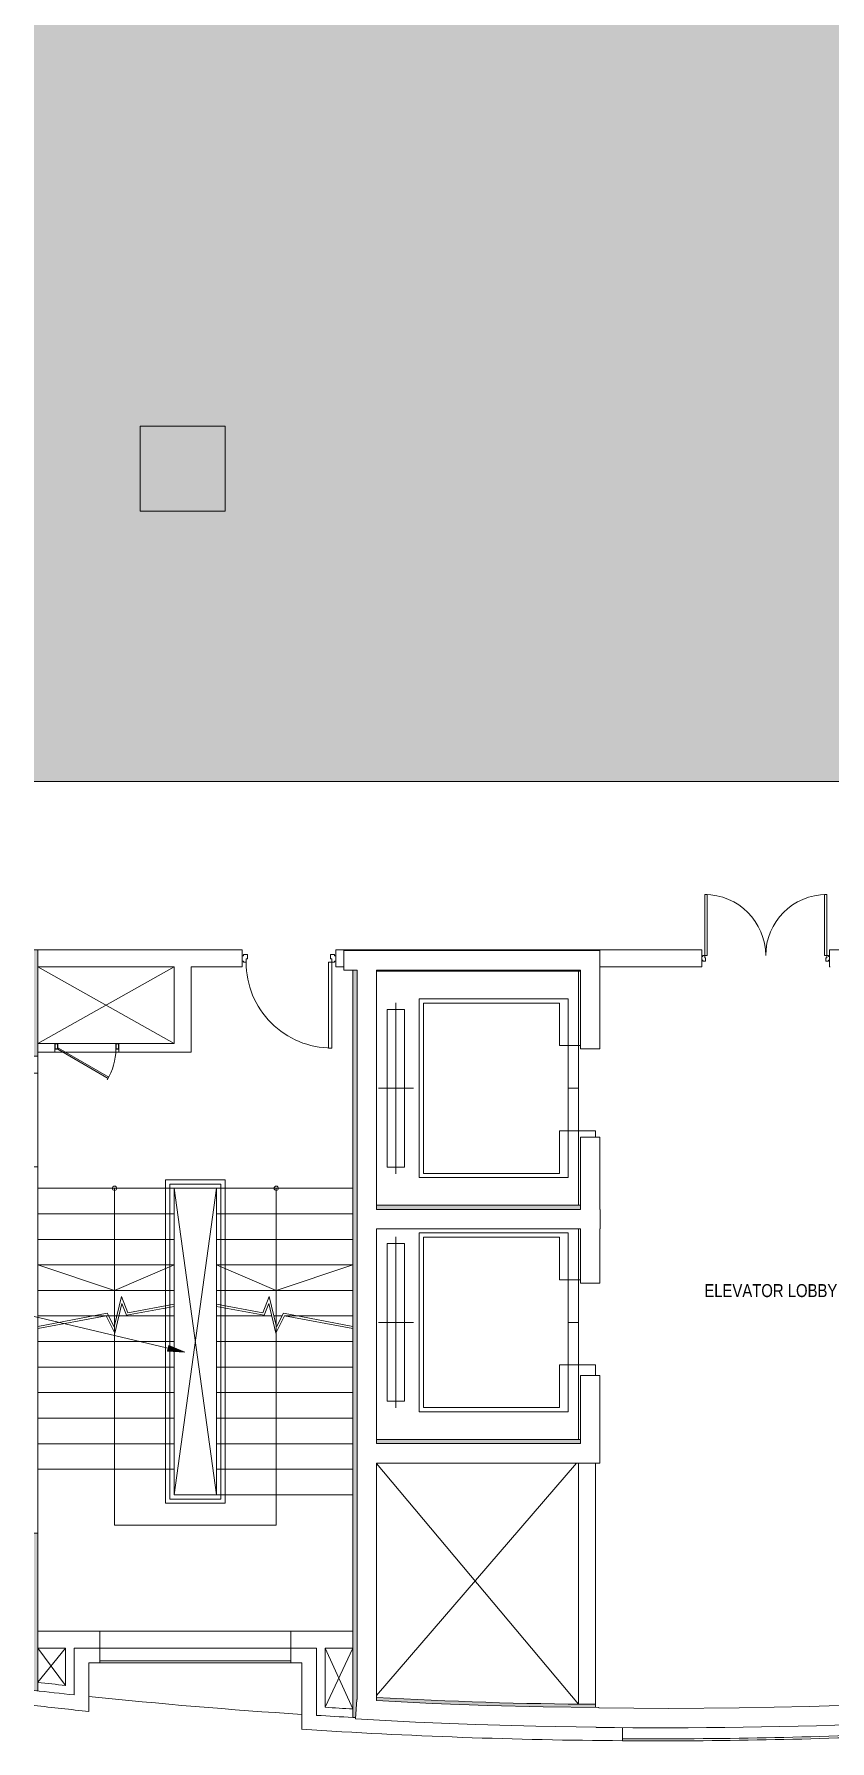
# Model space of a CAD drawing. Header units: inches. Extents: x 46946 to 48441, y 40324 to 42003.
# Drawn here: x 46946 to 47314, y 40331 to 41120 of the extents above; entities that cross this region are included whole.
import ezdxf

# ---------------------------------------------------------------- set-up
doc = ezdxf.new("R2010")
doc.units = ezdxf.units.IN
doc.header["$MEASUREMENT"] = 0
doc.linetypes.add('IMPORT-HIDDEN', pattern=[0])
for name, color, linetype, lineweight in [('8_ TYPICAL FLOOR PLAN__6th _ 10th__dwg _3_', 8, 'Continuous', 9), ('A-AREA-IDEN', 2, 'Continuous', 9), ('A-DETL', 90, 'Continuous', 9), ('A-DETL-GENF', 92, 'Continuous', 9), ('A-WALL', 113, 'Continuous', 9), ('ACP', 7, 'Continuous', 9), ('COL', 7, 'Continuous', 9), ('COL-HATCH', 7, 'Continuous', 9), ('DOOR', 7, 'Continuous', 9), ('FINISH', 7, 'Continuous', 9), ('GLAZING', 7, 'Continuous', 9), ('HIDDEN', 7, 'IMPORT-HIDDEN', 9), ('RAILING', 250, 'Continuous', 13), ('STAIR', 7, 'Continuous', 9), ('THIN', 7, 'Continuous', 9), ('WALL', 7, 'Continuous', 9)]:
    doc.layers.add(name, color=color, linetype=linetype, lineweight=lineweight)
doc.styles.add('Arial Narrow_2', font='ARIALN.TTF', dxfattribs={"height": 6})

# ---------------------------------------------------------------- blocks, each defined once
blk = doc.blocks.new('8_ TYPICAL FLOOR PLAN__6th _ 10th__dwg_D-900-696775-Level 06 - Furniture')
at = {"layer": 'DOOR', "flags": 128}
for points in [[(1.5, 33.92), (2.76, 33.92), (2.76, 1.48), (1.5, 1.48)], [(1.97, -1.48), (0.47, -1.48), (0.47, -1), (0, -1), (0, 1), (0.47, 1), (0.47, 1.48), (1.5, 1.48), (1.5, 0.22), (1.97, 0.22)], [(34.96, -1.48), (34.96, -1), (35.43, -1), (35.43, 1), (34.96, 1), (34.96, 1.48), (33.94, 1.48), (33.94, 0.22), (33.46, 0.22), (33.46, -1.48)]]:
    blk.add_lwpolyline(points, close=True, dxfattribs=at)
at = {"layer": 'DOOR'}
blk.add_arc((1.5, 1.48), 32.44, 360, 90, dxfattribs=at)
blk = doc.blocks.new('8_ TYPICAL FLOOR PLAN__6th _ 10th__dwg_HD-1100-696911-Level 06 - Furniture')
at = {"layer": 'DOOR', "flags": 128}
for points in [[(14920.84, -32082.21), (14920.84, -32084.89), (14919.5, -32084.89), (14919.5, -32082.21), (14920.84, -32082.21)], [(14920.67, -32082.37), (14920.67, -32084.72), (14919.67, -32084.72), (14919.67, -32082.37), (14920.67, -32082.37)], [(14944.09, -32098.31), (14920.84, -32084.89), (14921.18, -32084.31), (14944.41, -32097.73)], [(14949.03, -32084.89), (14947.68, -32084.89), (14947.68, -32082.21), (14949.03, -32082.21), (14949.03, -32084.89)], [(14948.86, -32082.37), (14948.86, -32084.72), (14947.85, -32084.72), (14947.85, -32082.37), (14948.86, -32082.37)]]:
    blk.add_lwpolyline(points, dxfattribs=at)
at = {"layer": 'DOOR'}
blk.add_ellipse((14920.84, -32084.89), major_axis=(26.84, 0), ratio=1, start_param=5.729794, end_param=6.283186, dxfattribs=at)
blk = doc.blocks.new('8_ TYPICAL FLOOR PLAN__6th _ 10th__dwg_DOOR-696786-Level 06 - Furniture')
at = {"layer": 'DOOR', "flags": 128}
blk.add_lwpolyline([(-1380.45, 5897.7), (-1380.45, 5897.29), (-1380.87, 5897.29), (-1380.87, 5895.55), (-1380.45, 5895.55), (-1380.45, 5895.14), (-1379.56, 5895.14), (-1378.47, 5895.14), (-1378.47, 5866.91), (-1379.56, 5866.91), (-1379.56, 5895.14), (-1379.56, 5896.23), (-1379.15, 5896.23), (-1379.15, 5897.7), (-1380.45, 5897.7)], dxfattribs=at)
at = {"layer": 'DOOR'}
blk.add_ellipse((-1379.56, 5895.14), major_axis=(0, 28.22), ratio=1, start_param=3.141593, end_param=4.712389, dxfattribs=at)
blk = doc.blocks.new('8_ TYPICAL FLOOR PLAN__6th _ 10th__dwg_DOOR-696787-Level 06 - Furniture')
at = {"layer": 'DOOR', "flags": 128}
blk.add_lwpolyline([(-1380.45, 5897.7), (-1380.45, 5897.29), (-1380.87, 5897.29), (-1380.87, 5895.55), (-1380.45, 5895.55), (-1380.45, 5895.14), (-1379.56, 5895.14), (-1378.47, 5895.14), (-1378.47, 5866.91), (-1379.56, 5866.91), (-1379.56, 5895.14), (-1379.56, 5896.23), (-1379.15, 5896.23), (-1379.15, 5897.7), (-1380.45, 5897.7)], dxfattribs=at)
at = {"layer": 'DOOR'}
blk.add_ellipse((-1379.56, 5895.14), major_axis=(0, 28.22), ratio=1, start_param=3.141593, end_param=4.712389, dxfattribs=at)
blk = doc.blocks.new('8_ TYPICAL FLOOR PLAN__6th _ 10th__dwg _3_-696755-Level 06 - Furniture')
at = {"layer": 'COL-HATCH'}
for points in [[(14998.24, -31836.14), (14998.24, -31796.77), (14958.87, -31796.77), (14958.87, -31836.14)], [(14911.62, -32088.11), (14911.62, -32038.9), (14909.9, -32038.9), (14909.9, -32088.11)], [(14911.62, -32381.56), (14911.62, -32308.58), (14909.9, -32308.58), (14909.9, -32381.36)]]:
    blk.add_hatch(color=256, dxfattribs=at).paths.add_polyline_path(points)
h = blk.add_hatch(color=256, dxfattribs=at)
h.paths.add_polyline_path([(15058.56, -32393.89), (15059.07, -32385.5), (15059.24, -32385.51), (15059.24, -32048.28), (15057.29, -32048.28), (15057.29, -32393.82), (15058.52, -32393.89)])
h.paths.add_polyline_path([(15169.5, -32389.23), (15169.5, -32387.74), (15141.43, -32387.36), (15118.3, -32386.78), (15092.71, -32385.8), (15068.24, -32384.55), (15068.24, -32386.04), (15097.08, -32387.45), (15121.78, -32388.35), (15147.79, -32388.97)])
h.paths.add_polyline_path([(15162.59, -32267.21), (15162.59, -32265.28), (15068.24, -32265.28), (15068.24, -32267.21), (15149.41, -32267.21)])
h.paths.add_polyline_path([(15068.24, -32158.94), (15162.59, -32158.94), (15162.59, -32157.01), (15068.24, -32157.01), (15068.24, -32157.11)])
h.paths.add_polyline_path([(15162.59, -32048.74), (15162.59, -32048.28), (15068.24, -32048.28), (15068.24, -32048.74), (15162.13, -32048.74)])
h.paths.add_polyline_path([(15165.51, -32039.28), (15169.5, -32039.28), (15169.5, -32038.9), (15057.29, -32038.9), (15057.32, -32039.28), (15162.59, -32039.28)])
at = {"layer": 'FINISH'}
blk.add_hatch(color=256, dxfattribs=at).paths.add_polyline_path([(14979.54, -32224.92), (14971.57, -32224.38), (14972.18, -32221.82)])
at = {"layer": 'ACP'}
for p, q in [((14940.36, -32368.62), (14940.36, -32361.74)), ((15028.55, -32361.74), (15028.55, -32368.62)), ((15182.09, -32398.48), (15182.05, -32404.58))]:
    blk.add_line(p, q, dxfattribs=at)
at = {"layer": 'ACP', "flags": 128}
for points in [[(14940.36, -32368.62), (14935.25, -32368.62), (14935.25, -32391.04)], [(15028.55, -32368.62), (15033.67, -32368.62), (15033.67, -32399.31)]]:
    blk.add_lwpolyline(points, dxfattribs=at)
at = {"layer": 'ACP'}
for start, end in [(263.53026, 264.09956), (266.30519, 269.62096)]:
    blk.add_arc((15199.03, -29838.69), 2565.94, start, end, dxfattribs=at)
at = {"layer": 'COL'}
for p, q in [((15057.29, -32048.28), (15057.29, -32393.82)), ((15068.24, -32048.74), (15162.59, -32048.74)), ((15162.59, -32157.01), (15068.24, -32157.01)), ((15162.59, -32265.28), (15068.24, -32265.28)), ((15169.5, -32389.23), (15169.5, -32387.74)), ((15057.29, -32393.82), (15058.57, -32393.9))]:
    blk.add_line(p, q, dxfattribs=at)
at = {"layer": 'COL', "flags": 128}
for points in [[(14998.24, -31836.14), (14998.24, -31796.77), (14958.87, -31796.77), (14958.87, -31836.14), (14998.24, -31836.14)], [(14909.9, -32088.11), (14911.62, -32088.11), (14911.62, -32038.9), (14909.9, -32038.9)], [(15169.5, -32039.28), (15169.5, -32038.9), (15057.29, -32038.9), (15057.29, -32039.28)], [(14909.9, -32381.36), (14911.62, -32381.56), (14911.62, -32308.58), (14909.9, -32308.58)]]:
    blk.add_lwpolyline(points, dxfattribs=at)
at = {"layer": 'COL'}
blk.add_arc((15180.7, -30417.17), 1970.59, 266.72852, 269.67436, dxfattribs=at)
at = {"layer": 'FINISH'}
for p, q in [((14979.54, -32224.92), (14909.9, -32208.37)), ((14971.57, -32224.38), (14972.18, -32221.82)), ((14979.54, -32224.92), (14971.57, -32224.38)), ((14972.18, -32221.82), (14979.54, -32224.92))]:
    blk.add_line(p, q, dxfattribs=at)
at = {"layer": 'GLAZING'}
for p, q in [((14940.36, -32367.68), (15028.55, -32367.68)), ((14940.36, -32368.62), (15028.55, -32368.62))]:
    blk.add_line(p, q, dxfattribs=at)
for radius in [2565, 2565.94]:
    blk.add_arc((15199.03, -29838.69), radius, 269.62096, 272.5841, dxfattribs=at)
at = {"layer": 'HIDDEN', "linetype": 'Continuous'}
for p, q in [((14974.62, -32082.21), (14911.62, -32046.77)), ((14911.62, -32082.21), (14974.62, -32046.77)), ((14974.62, -32290.87), (14994.3, -32149.13)), ((14974.62, -32149.13), (14994.28, -32290.87)), ((15068.24, -32383.72), (15160.69, -32276.21)), ((15161.62, -32387.63), (15068.24, -32276.44)), ((14924.42, -32361.73), (14911.62, -32377.43)), ((14924.42, -32379.01), (14911.62, -32361.73)), ((15044.5, -32389.13), (15057.29, -32361.73)), ((15044.5, -32361.73), (15057.32, -32389.88))]:
    blk.add_line(p, q, dxfattribs=at)
blk.add_arc((15199.03, -29838.69), 2559.06, 264.08362, 266.29523, dxfattribs=at)
at = {"layer": 'RAILING', "flags": 128}
for points in [[(14970.68, -32145.2), (14998.22, -32145.2), (14998.22, -32294.8), (14970.68, -32294.8), (14970.68, -32145.2)], [(14972.65, -32147.17), (14996.25, -32147.17), (14996.25, -32292.84), (14972.65, -32292.84), (14972.65, -32147.17)]]:
    blk.add_lwpolyline(points, dxfattribs=at)
at = {"layer": 'STAIR'}
for p, q in [((14919.5, -32082.21), (14949.03, -32082.21)), ((14919.5, -32086.14), (14949.03, -32086.14)), ((14911.62, -32095.98), (14911.62, -32139.29)), ((14974.63, -32149.13), (14911.67, -32149.13)), ((14994.28, -32149.13), (15057.25, -32149.13)), ((14974.63, -32160.95), (14911.67, -32160.95)), ((14994.28, -32160.95), (15057.25, -32160.95)), ((14974.63, -32172.76), (14911.67, -32172.76)), ((14994.28, -32172.76), (15057.25, -32172.76)), ((14974.63, -32196.38), (14911.67, -32196.38)), ((14974.63, -32208.19), (14911.62, -32208.19)), ((14994.28, -32208.19), (15019.81, -32208.19)), ((15020.82, -32208.19), (15024.59, -32208.19)), ((15025.69, -32208.19), (15026.18, -32208.19)), ((15025.83, -32208.19), (15057.25, -32208.19)), ((14974.63, -32220), (14911.67, -32220)), ((14994.28, -32220), (15057.25, -32220)), ((14974.63, -32231.81), (14911.67, -32231.81)), ((14994.28, -32231.81), (15057.25, -32231.81)), ((14974.63, -32243.62), (14911.67, -32243.62)), ((14994.28, -32243.62), (15057.25, -32243.62)), ((14974.63, -32255.43), (14911.67, -32255.43)), ((14994.28, -32255.43), (15057.25, -32255.43)), ((14974.63, -32267.24), (14911.67, -32267.24)), ((14994.28, -32267.24), (15057.25, -32267.24)), ((14974.63, -32279.06), (14911.67, -32279.06)), ((14994.28, -32279.06), (15057.25, -32279.06)), ((14994.28, -32290.87), (15057.25, -32290.87))]:
    blk.add_line(p, q, dxfattribs=at)
at = {"layer": 'STAIR', "flags": 128}
for points in [[(14947.07, -32149.13), (14947.07, -32304.92), (15021.85, -32304.92), (15021.85, -32149.13)], [(14911.67, -32184.57), (14947.07, -32196.38), (14974.63, -32184.57), (14911.67, -32184.57)], [(15020.15, -32184.57), (15057.25, -32184.57), (14994.28, -32184.57), (15021.85, -32196.38), (15057.25, -32184.57)], [(14974.63, -32202.78), (14953.19, -32206.71), (14950.27, -32199.16), (14946.87, -32213.28), (14943.71, -32206.95), (14911.67, -32213.03)], [(14974.63, -32203.78), (14952.56, -32207.8), (14950.49, -32202.46), (14947.19, -32216.13), (14943.19, -32208.1), (14911.67, -32214.05)], [(14994.28, -32196.38), (14997.44, -32196.38), (14994.28, -32196.38), (15057.25, -32196.38)], [(14994.28, -32202.78), (15015.73, -32206.71), (15018.64, -32199.16), (15022.05, -32213.28), (15025.21, -32206.95), (15057.25, -32213.03)], [(14994.28, -32203.78), (15016.36, -32207.8), (15018.42, -32202.46), (15021.72, -32216.13), (15025.73, -32208.1), (15057.25, -32214.05)]]:
    blk.add_lwpolyline(points, dxfattribs=at)
blk.add_lwpolyline([(14994.3, -32290.87), (14994.3, -32149.13), (14974.62, -32149.13), (14974.62, -32290.87)], close=True, dxfattribs=at)
at = {"layer": 'STAIR'}
for centre, start, end in [((14947.07, -32149.13), 0, 180), ((15021.85, -32149.13), 360, 180), ((14947.07, -32149.13), 180, 0), ((15021.85, -32149.13), 180, 360)]:
    blk.add_arc(centre, 0.989, start, end, dxfattribs=at)
at = {"layer": 'THIN'}
for p, q in [((15077.23, -32142.39), (15077.23, -32063.36)), ((15085.3, -32102.87), (15069.16, -32102.87)), ((15156.88, -32102.87), (15161.62, -32102.87)), ((15077.23, -32250.65), (15077.23, -32171.63)), ((15085.3, -32211.14), (15069.16, -32211.14)), ((15156.88, -32211.14), (15161.62, -32211.14)), ((14940.36, -32353.86), (15028.55, -32353.86)), ((14940.36, -32361.73), (15028.55, -32361.73))]:
    blk.add_line(p, q, dxfattribs=at)
at = {"layer": 'THIN', "flags": 128}
for points in [[(15156.88, -32122.56), (15156.88, -32144.21), (15087.98, -32144.21), (15087.98, -32061.54), (15156.88, -32061.54), (15156.88, -32083.19), (15156.88, -32122.56)], [(15081.24, -32139.32), (15081.24, -32066.43), (15073.22, -32066.43), (15073.22, -32139.32), (15081.24, -32139.32)], [(15161.62, -32122.56), (15161.62, -32083.19), (15161.62, -32122.56), (15152.94, -32122.56), (15152.94, -32142.24), (15089.95, -32142.24), (15089.95, -32063.5), (15152.94, -32063.5), (15152.94, -32083.19), (15161.62, -32083.19)], [(15156.88, -32230.83), (15156.88, -32252.48), (15087.98, -32252.48), (15087.98, -32169.8), (15156.88, -32169.8), (15156.88, -32191.46), (15156.88, -32230.83)], [(15161.62, -32230.83), (15161.62, -32191.46), (15161.62, -32230.83), (15152.94, -32230.83), (15152.94, -32250.51), (15089.95, -32250.51), (15089.95, -32171.77), (15152.94, -32171.77), (15152.94, -32191.46), (15161.62, -32191.46)], [(15081.24, -32247.58), (15081.24, -32174.7), (15073.22, -32174.7), (15073.22, -32247.58), (15081.24, -32247.58)]]:
    blk.add_lwpolyline(points, dxfattribs=at)
at = {"layer": 'WALL'}
for p, q in [((14909.9, -32038.9), (15006.11, -32038.9)), ((15161.62, -32276.21), (15161.62, -32387.63)), ((15169.5, -32276.21), (15169.5, -32387.74))]:
    blk.add_line(p, q, dxfattribs=at)
at = {"layer": 'WALL', "flags": 128}
for points in [[(14949.03, -32086.14), (14982.49, -32086.14), (14982.49, -32046.77), (15006.11, -32046.77), (15006.11, -32038.9)], [(15053.2, -32046.77), (15049.42, -32046.77), (15049.42, -32038.9), (15057.29, -32038.9)], [(15171.59, -32046.77), (15218.71, -32046.77), (15218.71, -32038.9), (15169.5, -32038.9)], [(15326.98, -32038.9), (15277.77, -32038.9), (15277.77, -32046.77), (15278.09, -32046.77)], [(14911.62, -32070.39), (14911.62, -32046.77), (14974.62, -32046.77), (14974.62, -32082.21), (14949.03, -32082.21), (14949.03, -32086.14)], [(15162.59, -32083.19), (15161.62, -32083.19), (15161.62, -32048.74)], [(14911.62, -32080.24), (14911.62, -32095.98), (14909.9, -32095.98)], [(14911.62, -32082.21), (14919.5, -32082.21), (14919.5, -32086.14), (14911.62, -32086.14)], [(15169.5, -32125.44), (15169.5, -32122.56), (15161.62, -32122.56), (15161.62, -32157.01)], [(14909.9, -32139.29), (14911.62, -32139.29), (14911.62, -32381.56)], [(15162.59, -32191.46), (15161.62, -32191.46), (15161.62, -32167.94)], [(15169.5, -32235.71), (15169.5, -32230.83), (15161.62, -32230.83), (15161.62, -32265.28)], [(14940.36, -32353.86), (14940.36, -32361.74), (14940.36, -32353.86), (14911.62, -32353.86)], [(15028.55, -32361.74), (15028.55, -32353.86), (15057.29, -32353.86)], [(14924.42, -32379.01), (14924.42, -32361.73), (14911.62, -32361.73)], [(14940.36, -32361.73), (14928.36, -32361.73), (14928.36, -32383.39)], [(15028.55, -32361.73), (15040.56, -32361.73), (15040.56, -32392.84)], [(15057.29, -32361.73), (15044.5, -32361.73), (15044.5, -32389.13)]]:
    blk.add_lwpolyline(points, dxfattribs=at)
at = {"layer": 'WALL'}
for radius, start, end in [(2555.12, 263.54166, 263.83033), (2559.06, 263.51278, 263.92851), (2559.06, 266.4498, 266.82507), (2555.12, 266.53277, 266.82017)]:
    blk.add_arc((15199.03, -29838.69), radius, start, end, dxfattribs=at)
at = {"extrusion": (0, 0, -1), "zscale": -1, "rotation": 180}
blk.add_blockref('8_ TYPICAL FLOOR PLAN__6th _ 10th__dwg_DOOR-696787-Level 06 - Furniture', (-16599.58, -26146.42), dxfattribs=at)
at = {"rotation": 180}
blk.add_blockref('8_ TYPICAL FLOOR PLAN__6th _ 10th__dwg_DOOR-696786-Level 06 - Furniture', (13896.9, -26146.42), dxfattribs=at)
at = {"xscale": 1.222222227603197, "yscale": 1.222222227603197, "zscale": 1.222222227603197, "rotation": 180}
blk.add_blockref('8_ TYPICAL FLOOR PLAN__6th _ 10th__dwg_D-900-696775-Level 06 - Furniture', (15049.42, -32042.84), dxfattribs=at)
blk.add_blockref('8_ TYPICAL FLOOR PLAN__6th _ 10th__dwg_HD-1100-696911-Level 06 - Furniture', (0, 0))

msp = doc.modelspace()

# ---------------------------------------------------------------- hatches: boundary and pattern name
at = {"layer": 'A-DETL-GENF'}
h = msp.add_hatch(color=9, dxfattribs=at)
h.paths.add_polyline_path([(46946.44, 40774.45), (47334.6, 40774.45), (47334.6, 41735.04), (47334.53, 41735.12), (47333.76, 41736.13), (47334.6, 41736.67), (47334.58, 41738.56), (47333.87, 41738.39), (47333.26, 41738.15), (47332.79, 41737.92), (47332.36, 41739.11), (47332.07, 41740.35), (47332.36, 41740.31), (47332.49, 41740.33), (47332.65, 41740.39), (47332.87, 41740.51), (47333.28, 41740.91), (47333.63, 41741.46), (47333.87, 41742.08), (47333.97, 41742.69), (47333.91, 41743.21), (47333.73, 41743.53), (47333.7, 41743.56), (47333.55, 41743.67), (47333.82, 41743.72), (47333.97, 41743.8), (47334.08, 41743.89), (47334.25, 41744.08), (47334.51, 41744.59), (47334.6, 41744.9), (47334.58, 41746.5), (47334.35, 41746.97), (47334.21, 41747.13), (47333.94, 41747.26), (47333.86, 41747.28), (47333.72, 41747.55), (47333.71, 41747.69), (47333.78, 41748.14), (47333.97, 41748.7), (47334.16, 41749.03), (47334.35, 41749.21), (47334.58, 41749.33), (47334.6, 41749.35), (47334.57, 41766.04), (47334.57, 41766.07), (47334.6, 41766.08), (47334.57, 41768.28), (47334.06, 41768.08), (47333.59, 41767.84), (47333.15, 41769.04), (47332.87, 41770.28), (47333.15, 41770.24), (47333.24, 41770.24), (47333.45, 41770.31), (47333.74, 41770.51), (47334.08, 41770.84), (47334.43, 41771.38), (47334.6, 41771.79), (47334.57, 41773.4), (47334.43, 41773.53), (47334.34, 41773.59), (47334.6, 41773.64), (47334.57, 41777.34), (47334.52, 41777.47), (47334.51, 41777.61), (47334.57, 41778.07), (47334.6, 41778.23), (47334.6, 41970.71), (47349.13, 41970.71), (47349.13, 41984.34), (47292.19, 41986.9), (47233.85, 41986.9), (47174.1, 41986.12), (47116.35, 41984.08), (47058.03, 41980.63), (46946.44, 41971.58), (46946.44, 40812.86)])
h.paths.add_polyline_path([(46995.4, 40899.4), (46995.4, 40938.77), (47034.77, 40938.77), (47034.77, 40899.4)])
h.paths.add_polyline_path([(46995.4, 41340.34), (46995.4, 41379.71), (47034.77, 41379.71), (47034.77, 41340.34), (47005.04, 41340.34)])
h.paths.add_polyline_path([(47670.26, 41663.76), (47974.98, 41663.76), (47974.98, 41873.76), (47836.89, 41914.62), (47648.38, 41960.01), (47648.38, 41663.76), (47655.28, 41663.76)])
h.paths.add_polyline_path([(47916.66, 41781.29), (47877.29, 41781.29), (47877.29, 41820.66), (47916.66, 41820.66), (47916.66, 41818.73)])
h.paths.add_polyline_path([(47034.77, 41781.29), (46995.4, 41781.29), (46995.4, 41820.66), (47034.77, 41820.66)])

# ---------------------------------------------------------------- linework, layer by layer
at = {"layer": 'A-DETL'}
for p, q in [((46946.44, 40774.45), (46956.6, 40774.45)), ((46956.6, 40774.45), (47334.6, 40774.45))]:
    msp.add_line(p, q, dxfattribs=at)
at = {"layer": 'A-WALL', "lineweight": 13}
for p, q in [((47208.13, 40696.26), (47089.74, 40696.26)), ((47089.74, 40696.26), (47089.74, 40687.26)), ((47208.13, 40650.84), (47208.13, 40696.26)), ((47089.74, 40687.26), (47095.78, 40687.26)), ((47095.78, 40687.26), (47095.78, 40350.03)), ((47104.78, 40576.6), (47104.78, 40687.26)), ((47104.78, 40687.26), (47199.13, 40687.26)), ((47199.13, 40687.26), (47199.13, 40650.84)), ((47199.13, 40650.84), (47208.13, 40650.84)), ((47208.13, 40610.1), (47199.13, 40610.1)), ((47199.13, 40610.1), (47199.13, 40576.6)), ((47208.13, 40576.6), (47208.13, 40610.1)), ((47199.13, 40576.6), (47104.78, 40576.6)), ((47208.28, 40576.6), (47208.13, 40576.6)), ((47208.28, 40567.6), (47208.28, 40576.6)), ((47104.78, 40468.33), (47104.78, 40567.6)), ((47104.78, 40567.6), (47199.13, 40567.6)), ((47199.13, 40567.6), (47199.13, 40542.57)), ((47208.13, 40567.6), (47208.28, 40567.6)), ((47208.13, 40542.57), (47208.13, 40567.6)), ((47199.13, 40542.57), (47208.13, 40542.57)), ((47208.13, 40499.83), (47199.13, 40499.83)), ((47199.13, 40499.83), (47199.13, 40468.33)), ((47208.13, 40459.33), (47208.13, 40499.83)), ((47199.13, 40468.33), (47104.78, 40468.33)), ((47104.78, 40349.5), (47104.78, 40459.33)), ((47104.78, 40459.33), (47208.13, 40459.33)), ((47095.61, 40350.04), (47095.06, 40341.06)), ((47207.56, 40346.11), (47207.56, 40346.29)), ((47206.4, 40337.3), (47206.4, 40337.12))]:
    msp.add_line(p, q, dxfattribs=at)
at = {"layer": 'A-WALL', "lineweight": 13, "flags": 128}
for points in [[(47466.84, 40356.27), (47434.51, 40353.56), (47402.14, 40351.26), (47369.75, 40349.37), (47337.33, 40347.89), (47304.9, 40346.83), (47272.46, 40346.18), (47240.01, 40345.94), (47207.56, 40346.11)], [(47095.78, 40350.03), (47095.69, 40350.03), (47095.61, 40350.04)], [(47207.56, 40346.29), (47181.85, 40346.6), (47156.15, 40347.24), (47130.46, 40348.21), (47104.78, 40349.5)], [(47095.06, 40341.06), (47122.87, 40339.54), (47150.7, 40338.41), (47178.55, 40337.67), (47206.4, 40337.3)]]:
    msp.add_lwpolyline(points, dxfattribs=at)
at = {"layer": 'A-WALL', "lineweight": 13}
msp.add_arc((47237.32, 42900.49), 2563.56, 269.30875, 275.38491, dxfattribs=at)

# ---------------------------------------------------------------- block references
at = {"layer": '8_ TYPICAL FLOOR PLAN__6th _ 10th__dwg _3_', "color": 7}
msp.add_blockref('8_ TYPICAL FLOOR PLAN__6th _ 10th__dwg _3_-696755-Level 06 - Furniture', (32036.54, 72735.54), dxfattribs=at)

# ---------------------------------------------------------------- texts
at = {"layer": 'A-AREA-IDEN', "insert": (47256.41, 40542.09), "char_height": 6, "width": 77.568, "attachment_point": 1, "style": 'Arial Narrow_2'}
msp.add_mtext('ELEVATOR LOBBY', dxfattribs=at)

doc.saveas('drawing.dxf')
